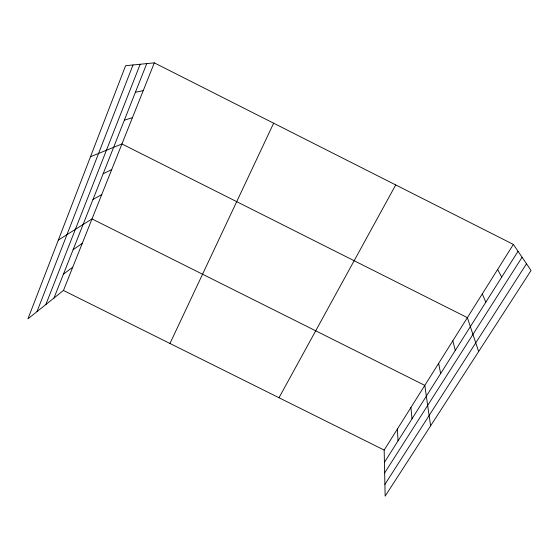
<?xml version="1.0" encoding="UTF-8"?>
<svg xmlns="http://www.w3.org/2000/svg" width="559" height="559" viewBox="0 0 559 559"><rect width="100%" height="100%" fill="white"/><g stroke="black" fill="none" stroke-linecap="round" stroke-linejoin="round"><path stroke-width="0.84" d="M36.999 311.615L133.014 64.963M45.845 304.543L140.183 64.257M53.992 298.024L146.744 63.607M154.312 62.86L125.621 65.689L27.95 318.847L63.453 290.463L154.312 62.86L513.372 244.423L531.05 270.493L385.151 496.14L384.166 450.079L513.372 244.423M169.957 343.471L273.637 123.204M278.997 397.735L395.716 184.931M384.431 462.356L518.039 251.298M384.655 472.935L522.085 257.266M384.899 484.408L526.501 263.785M63.433 274.169L72.733 267.223M73.124 249.677L82.25 243.382M58.353 240.049L92.011 218.925L424.805 385.389L430.605 425.832M92.983 199.479L101.731 194.574M103.163 173.758L111.702 169.594M90.502 156.716L121.939 143.956L467.366 317.645L478.637 351.548M124.357 120.192L132.441 117.642M135.397 92.291L143.23 90.621M63.453 290.463L384.166 450.079M497.629 269.48L501.702 277.096M482.298 293.873L485.82 302.195M452.818 340.801L455.299 350.409M438.633 363.378L440.639 373.566M410.914 407.497L412.011 418.789M397.372 429.053L398.043 440.855"/></g></svg>
